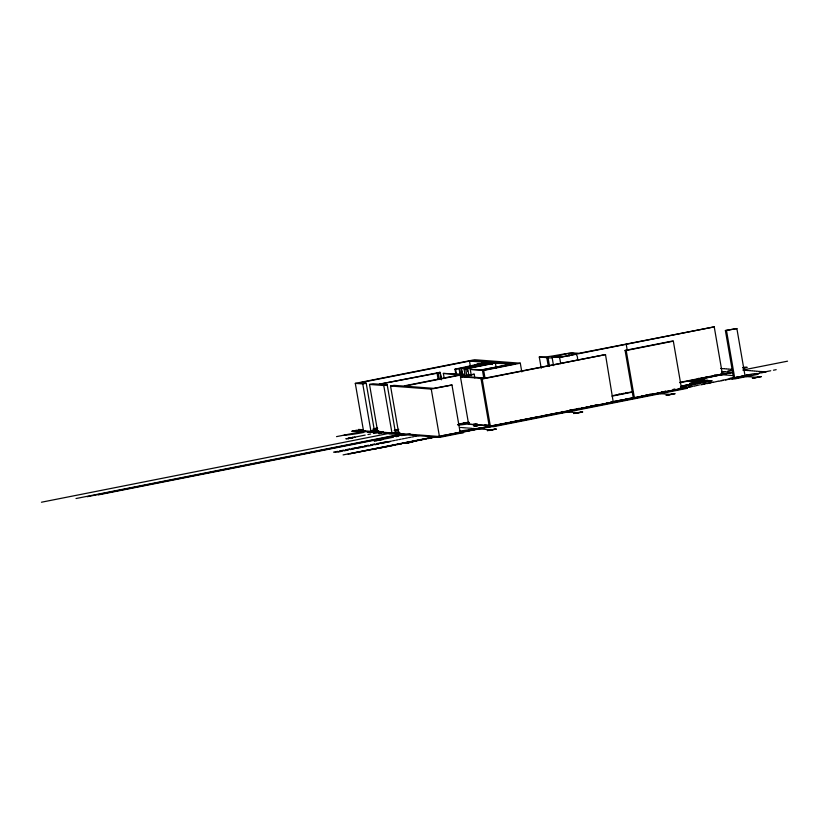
<?xml version="1.0" encoding="UTF-8"?>
<svg xmlns="http://www.w3.org/2000/svg" width="829" height="829" viewBox="0 0 829 829"><rect width="100%" height="100%" fill="white"/><g stroke="black" fill="none" stroke-linecap="round" stroke-linejoin="round"><path stroke-width="1.24" d="M347.973 438.614L353.03 437.318L351.952 438.095L345.848 438.779L354.957 437.225L347.973 438.614L353.03 437.318M376.159 440.748L383.185 439.36L374.086 440.955L381.226 439.463M407.547 442.292L413.37 441.639L406.355 443.028L411.453 441.733C409.837 443.608 400.293 443.588 407.267 442.344M488.965 430.52L494.872 429.09M575.305 413.422L582.746 411.972L573.637 413.526L581.212 411.992M667.822 395.101L675.117 393.671L665.998 395.257L673.459 393.723M744.577 367.941L745.209 367.371L742.991 367.734M754.162 378.003L761.447 376.573L752.338 378.159L759.799 376.625M406.355 443.028L411.453 441.733M743.178 367.889L745.209 367.371M700.754 380.594L695.448 380.179L690.547 381.153L695.635 381.537L704.329 379.879M351.496 431.267L362.366 431.515M367.641 432.064L375.164 430.5L378.542 430.759M398.562 433.432C396.459 434.531 382.573 434.127 392.127 432.945M681.314 386.438L697.313 383.267M441.37 379.817L440.075 372.335L439.028 372.542L440.272 372.635L441.349 378.874M496.239 368.045L495.379 363.05L497.949 362.532L467.121 368.646L467.556 371.143M471.338 375.651L470.261 369.413L482.126 369.775L513.576 363.724L482.747 369.827L484.447 369.952M400.106 433.163L398.739 433.443L390.552 386.024L394.003 385.34L403.34 386.045L462.541 374.325L464.271 374.449L464.696 376.946M373.827 429.256L375.195 428.987M375.951 429.184L373.361 429.422L374.967 429.111M373.205 429.93L375.091 429.557M625.087 350.408L626.206 350.491L634.403 397.91L633.273 397.827L625.087 350.408L672.205 341.082L673.335 341.165L681.521 388.573L439.443 436.52L370.946 431.339L379.071 431.577L370.946 431.339L362.76 383.92L355.299 383.361L363.496 430.779M396.345 430.21L397.713 429.93M395.371 431.09L396.977 430.769M392.459 432.956L399.64 433.132L391.951 432.925L383.765 385.516L369.516 384.438L377.713 431.857M466.24 423.039L467.608 422.769M618.196 394.397L619.564 394.117M622.227 393.671L623.595 393.402M625.677 392.987L627.045 392.718M697.603 378.749L698.971 378.47M701.065 378.065L702.422 377.786M714.743 375.35L716.194 375.06M695.624 380.2L726.049 373.796L721.199 373.433M696.401 381.381L704.339 381.226L693.997 380.449L695.914 380.21M338.305 451.608L340.429 451.183M341.475 450.976L343.641 450.551M344.677 450.344L346.812 449.919M360.656 447.183L362.791 446.758M363.827 446.551L366.003 446.116M367.04 445.919L369.206 445.484M383.019 442.748L385.143 442.323M386.19 442.126L388.355 441.691M389.402 441.484L391.568 441.059M405.371 438.323L407.547 437.888M408.542 437.691L410.718 437.266M411.754 437.059L413.93 436.634M387.247 442.303L389.931 441.764M474.437 426.013L477.431 425.287L476.83 425.236M705.355 380.936L708.049 380.397L699.199 379.506L695.707 380.2L700.837 380.573M704.256 381.216L705.624 380.946L690.298 383.858A14.373 1.13 -9.8 0 1 699.365 380.863L694.547 380.49M684.847 385.475L686.578 385.122M688.143 384.822L689.863 384.48M691.386 384.179L693.117 383.827M694.681 383.526L702.712 381.931L696.153 381.433M691.189 384.604L692.92 384.262M569.71 410.231L571.077 409.961M468.292 430.469L470.022 430.127M471.546 429.826L473.276 429.484M474.841 429.173L476.561 428.831M478.126 428.531L479.856 428.178M577.937 408.604L579.305 408.334M586.165 406.977L587.533 406.707M590.31 406.231L591.678 405.961M594.393 405.35L595.761 405.07M607.45 402.842L608.818 402.562M610.807 402.096L612.227 401.889M613.574 401.547L614.942 401.277M616.31 401.008L620.424 400.345M619.035 400.469L620.403 400.189M621.139 400.127L622.506 399.858M624.538 399.381L625.957 399.174M627.263 398.832L631.366 398.024M634.133 397.474L631.418 398.086M649.18 394.49L650.547 394.221M657.407 392.863L658.775 392.594M680.951 388.293L683.583 387.765L681.137 387.578M467.867 430.893L469.587 430.541M471.11 430.241L472.841 429.899M612.299 401.91L613.843 401.65M648.547 394.697L649.915 394.428M662.278 391.982L663.646 391.702M474.406 429.598L476.136 429.246M477.701 428.945L479.421 428.603M480.986 428.292L482.716 427.951M612.476 401.92L615.056 401.744M633.936 397.879L460.178 432.075M681.935 388.573L686.36 387.692M355.299 383.361L474.602 359.734L520.301 363.195L521.814 371.931M483.753 377.837L482.457 370.345L515.286 363.848L472.074 360.574L360.004 382.77L366.211 383.236L374.407 430.655M362.76 383.92L366.211 383.236M369.516 384.438L372.967 383.754L387.216 384.832L395.402 432.251L391.951 432.925L399.578 432.344M455.836 374.2L454.966 369.206L486.281 362.366L469.483 361.092L470.561 367.33M440.272 372.635L379.154 384.221L440.075 372.335M454.966 369.206L461.535 368.221L462.831 375.703M492.281 364.573L491.856 362.076L461.535 368.221M465.349 376.449L464.053 368.957L497.327 362.491M444.22 378.407L443.36 373.413L462.541 374.325M464.053 368.957L467.701 368.687L468.779 374.926M383.765 385.516L387.216 384.832M541.223 368.273L539.285 357.04C552.611 357.568 565.554 351.879 578.932 353.32L714.235 326.864L722.422 374.273L679.666 382.739M463.784 374.418L404.583 386.138L433.577 388.335L451.971 384.998L460.157 432.417L443.007 435.505M470.261 369.413L483.69 370.439L520.301 363.195M539.285 357.04L548.042 357.703C554.259 360.014 579.461 344.398 577.461 360.408M462.23 377.299L461.805 374.812L464.271 374.449M468.25 424.22L491.421 425.888L468.623 424.168L460.437 376.749L474.188 374.211L474.83 377.951M474.188 374.211L463.069 376.407L485.286 378.097M575.74 354.118L560.974 357.04L553.979 356.522M553.523 365.641L552.01 356.916L559.627 357.486L714.235 326.864M481.069 378.926L482.188 379.019L490.385 426.427L489.255 426.344L481.069 378.926L605.502 354.594L613.222 401.982M725.396 330.543L736.877 328.574L745.064 375.993L734.712 378.045L733.582 377.962L725.396 330.543L736.877 328.574M390.552 386.024L431.256 389.102L451.971 384.998M482.188 379.019L605.502 354.594M626.206 350.491L673.335 341.165M373.268 428.842L377.102 428.085M361.765 431.287L365.423 430.562M375.496 428.572L377.319 428.21M373.226 429.194L377.413 428.386M336.512 436.634L360.273 431.93M376.304 428.686L377.672 428.417M376.2 429.204L374.594 429.515L377.185 429.277M367.682 432.054L373.91 432.531L380.014 431.401M354.76 437.152L365.195 435.09M367.962 434.541L370.687 434.002M373.423 433.463L383.164 431.526M394.832 430.158L398.749 429.349M394.189 430.458L398.428 429.64M379.216 433.598L381.299 433.184L378.552 433.546L381.039 433.215M41.45 502.229L388.697 433.463M76.009 498.53L401.319 434.106M87.18 496.706L402.739 434.22M98.268 494.892L404.148 434.323M458.313 424.168L467.515 422.375M382.946 439.287L393.423 437.215M396.148 436.676L398.925 436.127M401.65 435.588L410.179 433.899M459.214 424.189L468.955 422.262M727.862 370.988L732.494 370.066M457.556 424.686L468.748 422.469M722.36 372.076L725.095 371.537M458.499 424.531L468.582 422.531M457.909 424.821L468.779 422.666M705.904 377.019L707.272 376.749M697.676 378.656L699.044 378.387M626.392 392.77L627.791 392.49M612.486 395.682L633.097 391.63M679.832 382.376L716.474 375.112M717.727 374.863L722.422 374.273M721.137 373.351L724.681 373.62L733.292 372.387L697.044 379.568L698.401 379.672M742.784 370.035L787.55 361.175M611.968 396.148L633.159 391.951M333.517 452.168L337.641 451.349M339.693 450.945L343.786 450.137M345.869 449.722L349.973 448.914M352.014 448.499L356.149 447.681M358.201 447.277L362.294 446.468M364.345 446.064L368.47 445.246M370.522 444.841L374.656 444.023M376.698 443.619L380.801 442.8M382.843 442.396L387.133 441.546M347.859 449.712L350.025 449.287M351.071 449.08L353.237 448.655M354.242 448.448L356.408 448.023M357.444 447.815L359.61 447.391M370.211 445.287L372.376 444.862M373.423 444.655L375.589 444.22M376.635 444.012L378.76 443.598M379.806 443.391L381.972 442.955M392.573 440.852L394.739 440.427M395.785 440.22L397.951 439.795M398.998 439.588L401.122 439.163M402.169 438.955L404.334 438.531M414.966 436.427L417.101 436.002M418.137 435.795L419.661 435.494M335.092 452.24L337.258 451.815M337.869 452.074L342.004 451.256M344.056 450.852L348.149 450.043M350.232 449.629L354.325 448.821M356.377 448.416L360.511 447.598M362.553 447.194L366.656 446.375M368.739 445.961L372.832 445.152M381.06 443.525L385.153 442.717M698.94 380.822L700.298 380.552M374.884 444.748L379.019 443.929M473.452 425.94L476.043 425.691M474.685 426.033L477.276 425.795L475.67 426.116M476.789 425.754L479.556 425.204L478.944 425.163M705.448 380.936L712.121 380.698L681.096 386.925M681.552 386.117L683.283 385.786M681.262 386.138L695.914 383.236L697.79 383.516M681.355 386.552L683.086 386.21M684.65 385.899L686.371 385.568M687.935 385.247L689.666 384.915M680.547 386.718L708.567 381.164L693.396 380.024M343.082 454.903L435.173 436.665M348.149 454.074L434.873 436.997L350.387 453.712M561.482 411.868L562.839 411.598M569.761 410.303L571.119 410.034M573.171 409.619L574.538 409.35M586.901 406.904L588.258 406.635M614.31 401.474L617.128 400.998M621.947 400.044L623.677 399.702M625.242 399.391L626.962 399.05M627.999 398.77L629.366 398.5M645.138 395.371L646.506 395.101M734.608 377.485L729.551 378.49L734.929 378.884L758.255 374.273L752.877 373.869L745.976 375.236L749.095 375.464L732.681 378.718M736.038 377.226L738.484 376.739M633.19 397.816L681.521 388.573L678.485 388.718L680.402 388.49M733.582 377.962L743.934 375.91M372.625 449.515L376.718 448.707M378.801 448.292L382.894 447.484M384.946 447.08L389.081 446.261M391.122 445.857L395.226 445.038M397.309 444.634L401.402 443.826M403.454 443.411L407.578 442.593M409.63 442.189L426.085 438.924M428.065 438.614L432.23 437.712M433.567 437.525L444.52 435.36M447.256 434.81L450.023 434.272M452.748 433.722L463.712 431.557M466.437 431.018L469.204 430.469M471.939 429.93L482.892 427.754M485.628 427.215L488.395 426.666M487.97 426.572L502.084 423.961M504.809 423.412L507.576 422.873M510.312 422.324L521.265 420.158M524.042 419.609L526.767 419.07M529.493 418.531L539.233 416.604M544.135 415.63L545.959 415.267M548.684 414.728L559.637 412.562M562.414 412.013L564.228 411.65M567.865 410.925L578.829 408.759M581.595 408.21L584.331 407.671M587.056 407.132L598.01 404.956M606.248 403.329L635.169 397.599M644.62 395.734L655.573 393.557M682.992 388.127L693.987 385.951M702.173 384.324L713.178 382.148M721.365 380.532L732.359 378.356M740.556 376.729L751.551 374.553M759.737 372.936L770.732 370.75M688.443 387.288L692.536 386.469M694.588 386.065L699.448 384.874M713.085 382.397L718.639 381.071M719.271 381.174L723.365 380.366M754.276 374.014L757.012 373.475M761.696 372.77L766.069 371.91L765.063 371.827M773.467 370.211L776.193 369.672M700.764 384.843L704.857 384.034M706.94 383.62L711.044 382.811M731.592 378.739L735.727 377.92M743.955 376.293L748.369 375.413M755.271 374.045L759.654 373.185M489.618 426.583L493.618 426.676L687.448 388.293L685.189 388.117L437.411 437.194L439.671 437.36L463.432 432.655L461.142 432.489M725.448 379.962L729.541 379.143M371.382 431.37L372.781 431.101M396.065 430.189L397.464 429.909M466.862 422.997L468.261 422.717M714.132 375.392L714.567 375.174M689.386 380.853L691.075 381.05M641.687 396.055L643.086 395.775M743.302 368.314L747.167 367.278L743.116 367.61M474.416 428.852L490.385 426.427L489.162 426.344M697.852 383.599L696.412 383.205L703.044 381.889L701.572 381.775M491.856 362.076L474.82 364.812L489.473 361.91L488.882 361.848M487.297 368.75L487.97 368.791M467.121 368.646L467.701 368.687M458.945 432.323L460.157 432.417M361.268 429.598L361.858 429.629M362.335 429.681L362.915 429.712M375.599 430.676L376.179 430.717M376.667 430.759L377.247 430.8M377.734 430.842L378.314 430.883M397.702 432.344L398.283 432.386M398.77 432.427L399.35 432.469M360.221 430.541L360.812 430.572M361.299 430.614L361.879 430.655M371.174 431.36L371.931 431.412M372.418 431.453L372.998 431.494M373.485 431.536L374.066 431.577M393.454 433.039L394.034 433.08M394.521 433.121L395.101 433.163M395.588 433.204L396.169 433.246M396.656 433.287L397.236 433.329M397.723 433.37L398.48 433.422M562.249 412.552L562.943 412.604L560.207 412.956M724.722 368.791L726.09 368.884M726.753 368.936L728.111 369.04M761.012 371.527L762.379 371.63M726.38 373.755L724.681 373.62M682.547 387.993L684.868 388.159M468.416 422.552L468.945 422.583M750.929 370.77L752.286 370.864M752.95 370.915L754.317 371.019M758.991 371.382L760.348 371.475M763.043 371.682L764.4 371.775M741.074 376.159L743.489 376.335M461.991 423.888L462.592 423.93M438.23 436.427L439.443 436.52L431.256 389.102M744.898 370.304L746.255 370.408M721.748 371.516L731.592 372.252M721.064 374.656L724.65 374.926M727.334 375.122L730.919 375.402M746.173 376.542L749.758 376.812M725.541 374.988L726.442 375.06M719.271 374.521L720.173 374.584M731.81 375.464L732.712 375.527M681.034 387.589L683.542 387.775M443.36 373.413L460.561 374.708M460.437 376.749L483.307 378.48M659.832 393.64L663.418 393.91M658.05 393.506L658.941 393.568M664.319 393.982L665.21 394.044M666.101 394.117L669.2 394.345M633.874 398.013L634.776 398.075M562.363 411.557L564.746 411.733M567.44 411.94L571.015 412.21M573.709 412.417L576.797 412.645M565.647 411.806L566.539 411.868M571.917 412.282L572.808 412.345M475.058 424.044L477.369 424.22M460.499 427.484L461.401 427.546M462.292 427.619L465.877 427.888M466.768 427.951L467.67 428.023M473.038 428.427L473.939 428.5M479.307 428.904L480.198 428.966M485.576 429.381L486.468 429.443M358.397 429.443L363.465 429.764M355.921 430.21L377.288 431.816M352.916 430.8L368.356 431.899M374.439 432.427L389.361 433.484M395.474 434.013L437.567 437.132M352.636 430.883L362.024 431.598M745.81 375.288L748.732 375.516M472.074 360.574L476.634 360.926M495.379 363.05L510.343 364.18M695.065 380.387L699.458 380.718M689.262 380.843L691.231 380.998M682.744 387.931L685.189 388.117M673.169 389.288L675.376 389.464M467.38 375.226L467.939 375.268M633.636 398.065L634.755 398.148M612.569 401.92L613.688 402.013M473.732 424.013L477.431 424.293M484.83 424.852L489.773 425.225M468.561 428.085L472.136 428.365M474.83 428.562L478.406 428.831M481.1 429.039L484.675 429.308M487.369 429.515L490.457 429.743M460.955 432.261L461.94 432.334M372.314 431.07L379.071 431.577M398.987 433.08L393.775 432.686M352.791 430.831L362.304 431.536M359.589 432.064L363.952 432.396A16.601 1.306 -9.8 0 1 344.19 435.121M720.712 368.48L722.038 368.584M730.795 369.237L732.121 369.34M748.939 370.615L750.266 370.718M754.981 371.071L756.307 371.174M744.39 376.407L745.281 376.48M750.659 376.884L751.551 376.946M752.442 377.019L755.499 377.257M729.924 378.438L732.836 378.656M665.127 391.019L665.646 391.06M661.304 391.785L661.822 391.827M614.216 401.91L615.108 401.972M489.856 426.531L490.747 426.603M460.675 432.313L461.577 432.386M614.455 401.858L615.429 401.93M757.001 371.216L758.328 371.33M728.774 369.092L730.1 369.195M746.919 370.459L748.245 370.563M722.743 368.625L724.059 368.739M461.432 424.075L462.043 424.116M392.21 432.945L392.925 433.007M362.397 430.697L363.123 430.748M376.729 431.774L377.444 431.836M492.996 367.62L493.628 367.672M679.417 388.418L680.049 388.469M674.495 389.247L675.034 389.288M676.671 389.899L677.22 389.951L674.941 390.241L675.49 390.293M396.635 432.261L397.174 432.313M374.594 431.608L375.133 431.66M375.661 431.691L376.2 431.743M726.515 330.626L734.712 378.045M626.216 344.294L627.294 350.532M568.746 353.6L569.181 356.097M559.627 357.486L560.705 363.724M548.042 357.703L549.544 366.428M546.798 357.61L548.301 366.345M483.69 370.439L484.986 377.931M465.701 369.081L466.996 376.563M462.281 374.843L462.717 377.34M461.245 369.433L462.323 375.672M459.556 368.615L460.634 374.853M459.059 368.573L460.136 374.812M455.618 369.257L456.478 374.242M438.282 373.029L439.36 379.267M437.028 372.936L438.106 379.174M474.406 428.852A14.653 1.15 -9.8 0 0 474.81 429.391A14.653 1.15 -9.8 0 0 459.473 431.225M468.727 423.795A14.725 1.15 -9.8 0 1 458.934 425.028M487.307 430.614L496.416 429.059L487.328 430.593M562.145 412.583L560.425 412.925L562.736 412.624L562.145 412.583M677.438 389.92L674.692 390.272L677.438 389.92"/></g></svg>
